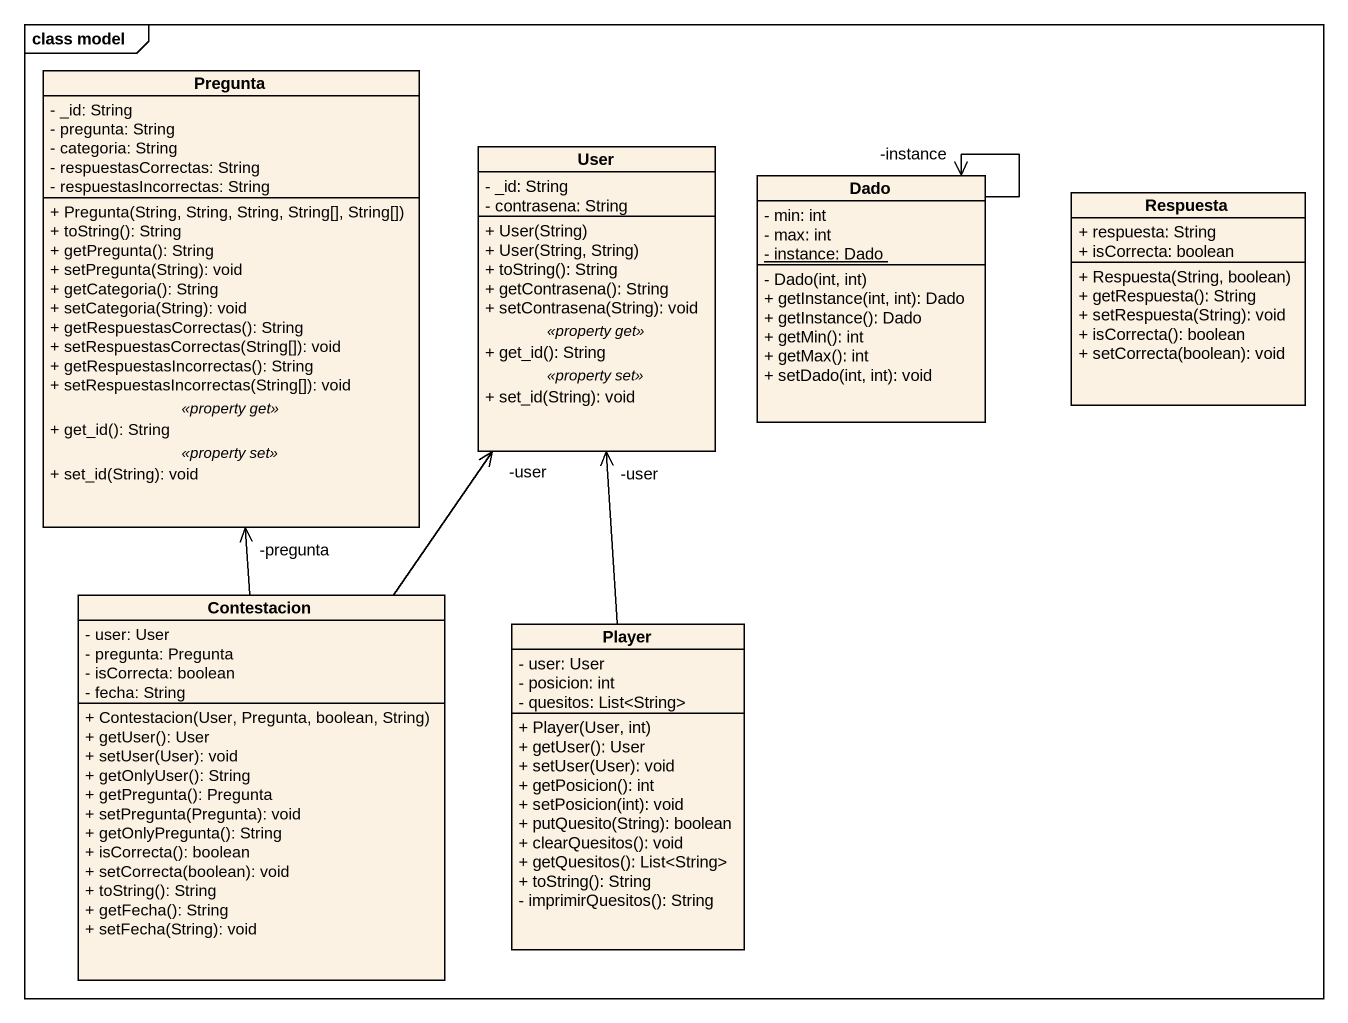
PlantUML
@startuml
mainframe class model
hide circle
hide empty members
skinparam classAttributeIconSize 0
class Pregunta {
  - _id: String
  - pregunta: String
  - categoria: String
  - respuestasCorrectas: String
  - respuestasIncorrectas: String
  --
  + Pregunta(String, String, String, String[], String[])
  + toString(): String
  + getPregunta(): String
  + setPregunta(String): void
  + getCategoria(): String
  + setCategoria(String): void
  + getRespuestasCorrectas(): String
  + setRespuestasCorrectas(String[]): void
  + getRespuestasIncorrectas(): String
  + setRespuestasIncorrectas(String[]): void
  .. <<property get>> ..
  + get_id(): String
  .. <<property set>> ..
  + set_id(String): void
}
class User {
  - _id: String
  - contrasena: String
  --
  + User(String)
  + User(String, String)
  + toString(): String
  + getContrasena(): String
  + setContrasena(String): void
  .. <<property get>> ..
  + get_id(): String
  .. <<property set>> ..
  + set_id(String): void
}
class Dado {
  - min: int
  - max: int
  {static} - instance: Dado
  - Dado(int, int)
  + getInstance(int, int): Dado
  + getInstance(): Dado
  + getMin(): int
  + getMax(): int
  + setDado(int, int): void
}
class Respuesta {
  + respuesta: String
  + isCorrecta: boolean
  + Respuesta(String, boolean)
  + getRespuesta(): String
  + setRespuesta(String): void
  + isCorrecta(): boolean
  + setCorrecta(boolean): void
}
class Contestacion {
  - user: User
  - pregunta: Pregunta
  - isCorrecta: boolean
  - fecha: String
  + Contestacion(User, Pregunta, boolean, String)
  + getUser(): User
  + setUser(User): void
  + getOnlyUser(): String
  + getPregunta(): Pregunta
  + setPregunta(Pregunta): void
  + getOnlyPregunta(): String
  + isCorrecta(): boolean
  + setCorrecta(boolean): void
  + toString(): String
  + getFecha(): String
  + setFecha(String): void
}
class Player {
  - user: User
  - posicion: int
  - quesitos: List<String>
  + Player(User, int)
  + getUser(): User
  + setUser(User): void
  + getPosicion(): int
  + setPosicion(int): void
  + putQuesito(String): boolean
  + clearQuesitos(): void
  + getQuesitos(): List<String>
  + toString(): String
  - imprimirQuesitos(): String
}
Dado --> "-instance" Dado
Contestacion -up-> "-pregunta" Pregunta
Contestacion -up-> "-user" User
Player -up-> "-user" User
@enduml
